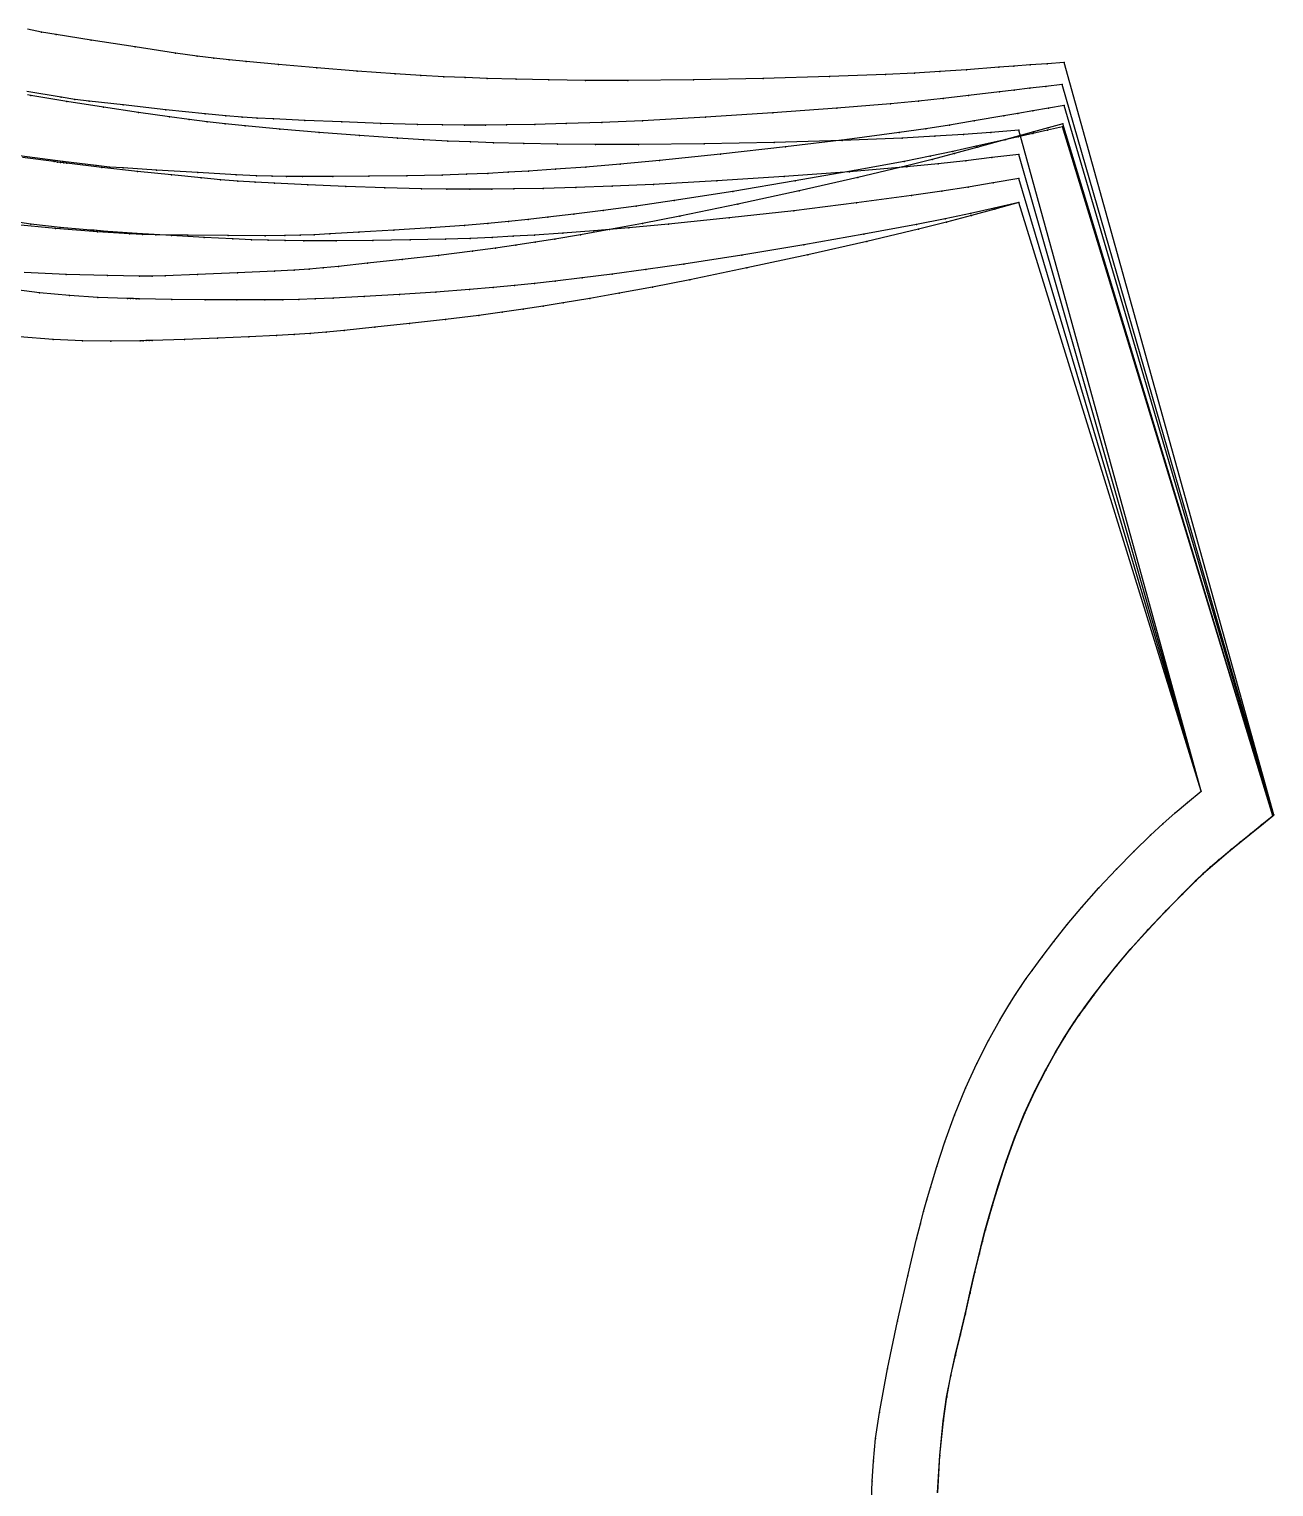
# Model space of a CAD drawing. Extents: x 50 to 2594, y 47 to 2136.
# Drawn here: x 1900.7 to 2055.6, y 1823.9 to 2005.3 of the extents above; entities that cross this region are included whole.
import ezdxf

# ---------------------------------------------------------------- set-up
doc = ezdxf.new("R2010")
doc.units = 0

# ---------------------------------------------------------------- blocks, each defined once
blk = doc.blocks.new('837.ESPALDA_XS')
at = {"layer": '1'}
blk.add_lwpolyline([(2013.77, 1823.159), (2014.055, 1827.748), (2014.471, 1832.056), (2014.905, 1835.045), (2015.414, 1837.711), (2015.981, 1840.223), (2016.586, 1842.755), (2017.195, 1845.353), (2017.803, 1847.991), (2018.39, 1850.531), (2018.934, 1852.831), (2019.322, 1854.396), (2019.702, 1855.848), (2020.106, 1857.303), (2020.564, 1858.879), (2021.333, 1861.414), (2022.262, 1864.264), (2023.343, 1867.284), (2024.574, 1870.332), (2025.851, 1873.103), (2027.168, 1875.678), (2028.438, 1877.963), (2029.572, 1879.866), (2030.196, 1880.852), (2030.779, 1881.728), (2031.368, 1882.575), (2032.014, 1883.473), (2033.132, 1884.998), (2034.466, 1886.756), (2036.01, 1888.696), (2037.755, 1890.767), (2039.92, 1893.173), (2042.129, 1895.508), (2044.178, 1897.598), (2045.865, 1899.272), (2046.778, 1900.156), (2047.652, 1900.955), (2048.73, 1901.882), (2050.256, 1903.145), (2051.364, 1904.051), (2052.638, 1905.089), (2054.034, 1906.222), (2055.508, 1907.416), (2029.376, 1993.539), (2027.539, 1993.033), (2025.708, 1992.529), (2023.938, 1992.04), (2022.285, 1991.583), (2018.794, 1990.616), (2015.901, 1989.826), (2013.12, 1989.096), (2009.963, 1988.311), (2003.832, 1986.864), (1996.542, 1985.212), (1988.89, 1983.541), (1981.675, 1982.037), (1977.023, 1981.123), (1972.946, 1980.368), (1969.345, 1979.737), (1966.12, 1979.195), (1963.699, 1978.8), (1961.294, 1978.425), (1958.739, 1978.055), (1955.868, 1977.674), (1951.635, 1977.161), (1947.115, 1976.648), (1942.803, 1976.179), (1939.193, 1975.798), (1937.274, 1975.603), (1935.555, 1975.449), (1933.662, 1975.317), (1931.22, 1975.186), (1926.626, 1974.983), (1921.639, 1974.784), (1917.635, 1974.633), (1915.995, 1974.573), (1914.411, 1974.589), (1910.446, 1974.652), (1905.279, 1974.788), (1900.09, 1975.021)], dxfattribs=at)
at = {"layer": '14'}
blk.add_lwpolyline([(2005.548, 1822.217), (2005.625, 1824.583), (2005.782, 1827.089), (2006.068, 1829.888), (2006.532, 1833.13), (2007.535, 1838.596), (2008.782, 1844.515), (2010.063, 1850.145), (2011.165, 1854.74), (2011.631, 1856.606), (2012.036, 1858.153), (2012.437, 1859.592), (2012.89, 1861.138), (2013.694, 1863.772), (2014.697, 1866.843), (2015.882, 1870.154), (2017.233, 1873.511), (2018.646, 1876.586), (2020.102, 1879.431), (2021.505, 1881.954), (2022.762, 1884.063), (2023.465, 1885.179), (2024.124, 1886.175), (2024.797, 1887.142), (2025.539, 1888.171), (2026.791, 1889.86), (2028.262, 1891.782), (2029.917, 1893.86), (2031.72, 1896.019), (2033.853, 1898.431), (2036.044, 1900.777), (2038.208, 1902.986), (2040.263, 1904.984), (2041.819, 1906.425), (2043.335, 1907.764), (2044.894, 1909.082), (2046.583, 1910.464), (2023.891, 1983.732), (2020.894, 1982.906), (2017.985, 1982.114), (2014.902, 1981.303), (2011.383, 1980.419), (2004.951, 1978.893), (1997.613, 1977.234), (1990.046, 1975.594), (1982.927, 1974.123), (1978.277, 1973.214), (1974.158, 1972.452), (1970.485, 1971.808), (1967.17, 1971.252), (1964.659, 1970.845), (1962.175, 1970.462), (1959.564, 1970.086), (1956.673, 1969.701), (1952.506, 1969.19), (1948.052, 1968.679), (1943.715, 1968.21), (1939.898, 1967.823), (1937.67, 1967.614), (1935.676, 1967.45), (1933.688, 1967.312), (1931.477, 1967.183), (1928.045, 1967.012), (1924.135, 1966.844), (1920.026, 1966.692), (1915.994, 1966.573), (1915.623, 1966.564), (1915.255, 1966.555), (1914.891, 1966.547), (1914.53, 1966.539), (1910.857, 1966.492), (1907.345, 1966.536), (1903.667, 1966.706), (1899.495, 1967.038)], dxfattribs=at)
at = {"layer": '2'}
for p in [(2029.376, 1993.539), (2023.891, 1983.732), (1915.995, 1974.573), (1915.994, 1966.573), (2046.583, 1910.464), (2055.508, 1907.416)]:
    blk.add_point(p, dxfattribs=at)
at = {"layer": '3'}
for p in [(2025.708, 1992.529), (2027.539, 1993.033), (2018.794, 1990.616), (2022.285, 1991.583), (2023.938, 1992.04), (2013.12, 1989.096), (2015.901, 1989.826), (2003.832, 1986.864), (2009.963, 1988.311), (1996.542, 1985.212), (1988.89, 1983.541), (1981.675, 1982.037), (2014.902, 1981.303), (2017.985, 1982.114), (2020.894, 1982.906), (1969.345, 1979.737), (1972.946, 1980.368), (1977.023, 1981.123), (2011.383, 1980.419), (1955.868, 1977.674), (1958.739, 1978.055), (1961.294, 1978.425), (1963.699, 1978.8), (1966.12, 1979.195), (2004.951, 1978.893), (1942.803, 1976.179), (1947.115, 1976.648), (1951.635, 1977.161), (1997.613, 1977.234), (1905.279, 1974.788), (1910.446, 1974.652), (1914.411, 1974.589), (1917.635, 1974.633), (1921.639, 1974.784), (1926.626, 1974.983), (1931.22, 1975.186), (1933.662, 1975.317), (1935.555, 1975.449), (1937.274, 1975.603), (1939.193, 1975.798), (1982.927, 1974.123), (1990.046, 1975.594), (1974.158, 1972.452), (1978.277, 1973.214), (1962.175, 1970.462), (1964.659, 1970.845), (1967.17, 1971.252), (1970.485, 1971.808), (1948.052, 1968.679), (1952.506, 1969.19), (1956.673, 1969.701), (1959.564, 1970.086), (1924.135, 1966.844), (1928.045, 1967.012), (1931.477, 1967.183), (1933.688, 1967.312), (1935.676, 1967.45), (1937.67, 1967.614), (1939.898, 1967.823), (1943.715, 1968.21), (1903.667, 1966.706), (1907.345, 1966.536), (1910.857, 1966.492), (1914.53, 1966.539), (1914.891, 1966.547), (1915.255, 1966.555), (1915.623, 1966.564), (1920.026, 1966.692), (2044.894, 1909.082), (2043.335, 1907.764), (2041.819, 1906.425), (2052.638, 1905.089), (2054.034, 1906.222), (2040.263, 1904.984), (2051.364, 1904.051), (2038.208, 1902.986), (2048.73, 1901.882), (2050.256, 1903.145), (2036.044, 1900.777), (2046.778, 1900.156), (2047.652, 1900.955), (2033.853, 1898.431), (2045.865, 1899.272), (2031.72, 1896.019), (2044.178, 1897.598), (2042.129, 1895.508), (2029.917, 1893.86), (2039.92, 1893.173), (2028.262, 1891.782), (2037.755, 1890.767), (2026.791, 1889.86), (2024.797, 1887.142), (2025.539, 1888.171), (2036.01, 1888.696), (2023.465, 1885.179), (2024.124, 1886.175), (2034.466, 1886.756), (2022.762, 1884.063), (2032.014, 1883.473), (2033.132, 1884.998), (2021.505, 1881.954), (2030.779, 1881.728), (2031.368, 1882.575), (2029.572, 1879.866), (2030.196, 1880.852), (2020.102, 1879.431), (2028.438, 1877.963), (2018.646, 1876.586), (2027.168, 1875.678), (2017.233, 1873.511), (2025.851, 1873.103), (2015.882, 1870.154), (2024.574, 1870.332), (2023.343, 1867.284), (2014.697, 1866.843), (2013.694, 1863.772), (2022.262, 1864.264), (2012.89, 1861.138), (2021.333, 1861.414), (2012.036, 1858.153), (2012.437, 1859.592), (2020.564, 1858.879), (2011.631, 1856.606), (2020.106, 1857.303), (2011.165, 1854.74), (2019.322, 1854.396), (2019.702, 1855.848), (2018.934, 1852.831), (2010.063, 1850.145), (2018.39, 1850.531), (2017.803, 1847.991), (2017.195, 1845.353), (2008.782, 1844.515), (2016.586, 1842.755), (2015.981, 1840.223), (2007.535, 1838.596), (2015.414, 1837.711), (2014.905, 1835.045), (2006.532, 1833.13), (2014.471, 1832.056), (2006.068, 1829.888), (2005.782, 1827.089), (2014.055, 1827.748), (2005.625, 1824.583)]:
    blk.add_point(p, dxfattribs=at)
blk = doc.blocks.new('837.ESPALDA_S')
at = {"layer": '1'}
blk.add_lwpolyline([(2013.77, 1823.159), (2014.055, 1827.748), (2014.471, 1832.056), (2014.905, 1835.045), (2015.414, 1837.711), (2015.981, 1840.223), (2016.586, 1842.755), (2017.195, 1845.353), (2017.803, 1847.991), (2018.39, 1850.531), (2018.934, 1852.831), (2019.322, 1854.396), (2019.702, 1855.848), (2020.106, 1857.303), (2020.564, 1858.879), (2021.333, 1861.414), (2022.262, 1864.264), (2023.343, 1867.284), (2024.574, 1870.332), (2025.851, 1873.103), (2027.168, 1875.678), (2028.438, 1877.963), (2029.572, 1879.866), (2030.196, 1880.852), (2030.779, 1881.728), (2031.368, 1882.575), (2032.014, 1883.473), (2033.132, 1884.998), (2034.466, 1886.756), (2036.01, 1888.696), (2037.755, 1890.767), (2039.92, 1893.173), (2042.129, 1895.508), (2044.178, 1897.598), (2045.865, 1899.272), (2046.778, 1900.156), (2047.652, 1900.955), (2048.73, 1901.882), (2050.256, 1903.145), (2051.364, 1904.051), (2052.638, 1905.089), (2054.034, 1906.222), (2055.508, 1907.416), (2029.342, 1993.147), (2027.476, 1992.731), (2025.616, 1992.316), (2023.819, 1991.914), (2022.14, 1991.538), (2018.594, 1990.741), (2015.656, 1990.093), (2012.833, 1989.5), (2009.632, 1988.869), (2003.417, 1987.722), (1996.03, 1986.428), (1988.281, 1985.132), (1980.977, 1983.982), (1976.27, 1983.297), (1972.147, 1982.742), (1968.508, 1982.288), (1965.25, 1981.905), (1962.804, 1981.628), (1960.376, 1981.371), (1957.798, 1981.127), (1954.902, 1980.887), (1950.635, 1980.583), (1946.081, 1980.293), (1941.737, 1980.037), (1938.101, 1979.833), (1936.168, 1979.732), (1934.438, 1979.664), (1932.535, 1979.625), (1930.082, 1979.614), (1925.469, 1979.638), (1920.461, 1979.686), (1916.443, 1979.733), (1914.796, 1979.754), (1913.198, 1979.85), (1909.199, 1980.114), (1903.991, 1980.512), (1898.766, 1981.009)], dxfattribs=at)
at = {"layer": '14'}
blk.add_lwpolyline([(2005.548, 1822.217), (2005.625, 1824.583), (2005.782, 1827.089), (2006.068, 1829.888), (2006.532, 1833.13), (2007.535, 1838.596), (2008.782, 1844.515), (2010.063, 1850.145), (2011.165, 1854.74), (2011.631, 1856.606), (2012.036, 1858.153), (2012.437, 1859.592), (2012.89, 1861.138), (2013.694, 1863.772), (2014.697, 1866.843), (2015.882, 1870.154), (2017.233, 1873.511), (2018.646, 1876.586), (2020.102, 1879.431), (2021.505, 1881.954), (2022.762, 1884.063), (2023.465, 1885.179), (2024.124, 1886.175), (2024.797, 1887.142), (2025.539, 1888.171), (2026.791, 1889.86), (2028.262, 1891.782), (2029.917, 1893.86), (2031.72, 1896.019), (2033.853, 1898.431), (2036.044, 1900.777), (2038.208, 1902.986), (2040.263, 1904.984), (2041.819, 1906.425), (2043.335, 1907.764), (2044.894, 1909.082), (2046.583, 1910.464), (2023.891, 1983.732), (2020.832, 1983.048), (2017.865, 1982.394), (2014.721, 1981.728), (2011.134, 1981.011), (2004.582, 1979.791), (1997.112, 1978.482), (1989.412, 1977.203), (1982.172, 1976.072), (1977.445, 1975.386), (1973.26, 1974.821), (1969.529, 1974.353), (1966.164, 1973.957), (1963.616, 1973.671), (1961.096, 1973.407), (1958.449, 1973.156), (1955.518, 1972.911), (1951.298, 1972.601), (1946.788, 1972.307), (1942.398, 1972.048), (1938.535, 1971.845), (1936.281, 1971.745), (1934.266, 1971.677), (1932.257, 1971.636), (1930.025, 1971.616), (1926.56, 1971.613), (1922.615, 1971.635), (1918.47, 1971.685), (1914.405, 1971.763), (1914.03, 1971.772), (1913.659, 1971.782), (1913.292, 1971.791), (1912.929, 1971.801), (1909.228, 1971.934), (1905.694, 1972.151), (1901.999, 1972.504), (1897.814, 1973.043)], dxfattribs=at)
at = {"layer": '2'}
for p in [(2029.342, 1993.147), (2023.891, 1983.732), (1914.796, 1979.754), (1914.405, 1971.763), (2046.583, 1910.464), (2055.508, 1907.416)]:
    blk.add_point(p, dxfattribs=at)
at = {"layer": '3'}
for p in [(2025.616, 1992.316), (2027.476, 1992.731), (2018.594, 1990.741), (2022.14, 1991.538), (2023.819, 1991.914), (2009.632, 1988.869), (2012.833, 1989.5), (2015.656, 1990.093), (2003.417, 1987.722), (1988.281, 1985.132), (1996.03, 1986.428), (1976.27, 1983.297), (1980.977, 1983.982), (1960.376, 1981.371), (1962.804, 1981.628), (1965.25, 1981.905), (1968.508, 1982.288), (1972.147, 1982.742), (2014.721, 1981.728), (2017.865, 1982.394), (2020.832, 1983.048), (1903.991, 1980.512), (1909.199, 1980.114), (1913.198, 1979.85), (1916.443, 1979.733), (1920.461, 1979.686), (1925.469, 1979.638), (1930.082, 1979.614), (1932.535, 1979.625), (1934.438, 1979.664), (1936.168, 1979.732), (1938.101, 1979.833), (1941.737, 1980.037), (1946.081, 1980.293), (1950.635, 1980.583), (1954.902, 1980.887), (1957.798, 1981.127), (2004.582, 1979.791), (2011.134, 1981.011), (1997.112, 1978.482), (1982.172, 1976.072), (1989.412, 1977.203), (1969.529, 1974.353), (1973.26, 1974.821), (1977.445, 1975.386), (1901.999, 1972.504), (1946.788, 1972.307), (1951.298, 1972.601), (1955.518, 1972.911), (1958.449, 1973.156), (1961.096, 1973.407), (1963.616, 1973.671), (1966.164, 1973.957), (1905.694, 1972.151), (1909.228, 1971.934), (1912.929, 1971.801), (1913.292, 1971.791), (1913.659, 1971.782), (1914.03, 1971.772), (1918.47, 1971.685), (1922.615, 1971.635), (1926.56, 1971.613), (1930.025, 1971.616), (1932.257, 1971.636), (1934.266, 1971.677), (1936.281, 1971.745), (1938.535, 1971.845), (1942.398, 1972.048), (2044.894, 1909.082), (2043.335, 1907.764), (2041.819, 1906.425), (2052.638, 1905.089), (2054.034, 1906.222), (2040.263, 1904.984), (2051.364, 1904.051), (2038.208, 1902.986), (2048.73, 1901.882), (2050.256, 1903.145), (2036.044, 1900.777), (2046.778, 1900.156), (2047.652, 1900.955), (2033.853, 1898.431), (2045.865, 1899.272), (2031.72, 1896.019), (2044.178, 1897.598), (2042.129, 1895.508), (2029.917, 1893.86), (2039.92, 1893.173), (2028.262, 1891.782), (2037.755, 1890.767), (2026.791, 1889.86), (2024.797, 1887.142), (2025.539, 1888.171), (2036.01, 1888.696), (2023.465, 1885.179), (2024.124, 1886.175), (2034.466, 1886.756), (2022.762, 1884.063), (2032.014, 1883.473), (2033.132, 1884.998), (2021.505, 1881.954), (2030.779, 1881.728), (2031.368, 1882.575), (2029.572, 1879.866), (2030.196, 1880.852), (2020.102, 1879.431), (2028.438, 1877.963), (2018.646, 1876.586), (2027.168, 1875.678), (2017.233, 1873.511), (2025.851, 1873.103), (2015.882, 1870.154), (2024.574, 1870.332), (2023.343, 1867.284), (2014.697, 1866.843), (2013.694, 1863.772), (2022.262, 1864.264), (2012.89, 1861.138), (2021.333, 1861.414), (2012.036, 1858.153), (2012.437, 1859.592), (2020.564, 1858.879), (2011.631, 1856.606), (2020.106, 1857.303), (2011.165, 1854.74), (2019.322, 1854.396), (2019.702, 1855.848), (2018.934, 1852.831), (2010.063, 1850.145), (2018.39, 1850.531), (2017.803, 1847.991), (2017.195, 1845.353), (2008.782, 1844.515), (2016.586, 1842.755), (2015.981, 1840.223), (2007.535, 1838.596), (2015.414, 1837.711), (2014.905, 1835.045), (2006.532, 1833.13), (2014.471, 1832.056), (2006.068, 1829.888), (2005.782, 1827.089), (2014.055, 1827.748), (2005.625, 1824.583)]:
    blk.add_point(p, dxfattribs=at)
blk = doc.blocks.new('837.ESPALDA_M')
at = {"layer": '1'}
blk.add_lwpolyline([(2013.776, 1823.17), (2014.062, 1827.76), (2014.48, 1832.07), (2014.915, 1835.061), (2015.425, 1837.727), (2015.992, 1840.24), (2016.599, 1842.773), (2017.208, 1845.372), (2017.817, 1848.011), (2018.404, 1850.551), (2018.949, 1852.852), (2019.338, 1854.418), (2019.719, 1855.871), (2020.123, 1857.327), (2020.582, 1858.903), (2021.352, 1861.439), (2022.281, 1864.289), (2023.364, 1867.311), (2024.596, 1870.359), (2025.874, 1873.131), (2027.192, 1875.707), (2028.463, 1877.993), (2029.599, 1879.896), (2030.223, 1880.883), (2030.806, 1881.759), (2031.396, 1882.605), (2032.043, 1883.505), (2033.161, 1885.029), (2034.496, 1886.788), (2036.041, 1888.729), (2037.788, 1890.8), (2039.954, 1893.207), (2042.165, 1895.541), (2044.215, 1897.632), (2045.902, 1899.307), (2046.816, 1900.19), (2047.691, 1900.99), (2048.77, 1901.917), (2050.296, 1903.18), (2051.405, 1904.087), (2052.68, 1905.124), (2054.077, 1906.258), (2055.552, 1907.452), (2029.535, 1995.8), (2027.589, 1995.471), (2025.649, 1995.143), (2023.774, 1994.826), (2022.022, 1994.528), (2018.324, 1993.898), (2015.259, 1993.387), (2012.316, 1992.928), (2008.981, 1992.45), (2002.512, 1991.602), (1994.826, 1990.665), (1986.765, 1989.746), (1979.172, 1988.953), (1974.282, 1988.5), (1970.001, 1988.15), (1966.224, 1987.878), (1962.844, 1987.658), (1960.308, 1987.504), (1957.79, 1987.37), (1955.119, 1987.257), (1952.12, 1987.166), (1947.704, 1987.082), (1942.993, 1987.028), (1938.5, 1986.998), (1934.739, 1986.984), (1932.741, 1986.984), (1930.954, 1987.006), (1928.989, 1987.069), (1926.459, 1987.19), (1921.704, 1987.462), (1916.543, 1987.781), (1912.402, 1988.046), (1910.705, 1988.156), (1909.048, 1988.344), (1904.904, 1988.84), (1899.509, 1989.542)], dxfattribs=at)
at = {"layer": '14'}
blk.add_lwpolyline([(2005.548, 1822.217), (2005.625, 1824.583), (2005.782, 1827.089), (2006.068, 1829.888), (2006.532, 1833.13), (2007.535, 1838.596), (2008.782, 1844.515), (2010.063, 1850.145), (2011.165, 1854.74), (2011.631, 1856.606), (2012.036, 1858.153), (2012.437, 1859.592), (2012.89, 1861.138), (2013.694, 1863.772), (2014.697, 1866.843), (2015.882, 1870.154), (2017.233, 1873.511), (2018.646, 1876.586), (2020.102, 1879.431), (2021.505, 1881.954), (2022.762, 1884.063), (2023.465, 1885.179), (2024.124, 1886.175), (2024.797, 1887.142), (2025.539, 1888.171), (2026.791, 1889.86), (2028.262, 1891.782), (2029.917, 1893.86), (2031.72, 1896.019), (2033.853, 1898.431), (2036.044, 1900.777), (2038.208, 1902.986), (2040.263, 1904.984), (2041.819, 1906.425), (2043.335, 1907.764), (2044.894, 1909.082), (2046.583, 1910.464), (2023.891, 1986.732), (2020.688, 1986.188), (2017.581, 1985.669), (2014.29, 1985.148), (2010.538, 1984.598), (2003.69, 1983.685), (1995.887, 1982.729), (1987.847, 1981.817), (1980.29, 1981.033), (1975.36, 1980.576), (1970.997, 1980.215), (1967.11, 1979.93), (1963.605, 1979.7), (1960.952, 1979.54), (1958.329, 1979.401), (1955.574, 1979.283), (1952.528, 1979.186), (1948.142, 1979.091), (1943.457, 1979.028), (1938.898, 1978.994), (1934.888, 1978.991), (1932.55, 1979.008), (1930.459, 1979.046), (1928.377, 1979.111), (1926.065, 1979.209), (1922.478, 1979.391), (1918.396, 1979.625), (1914.107, 1979.898), (1909.903, 1980.197), (1909.515, 1980.226), (1909.132, 1980.256), (1908.752, 1980.285), (1908.377, 1980.315), (1904.552, 1980.651), (1900.905, 1981.064), (1897.099, 1981.627)], dxfattribs=at)
at = {"layer": '2'}
for p in [(2029.535, 1995.8), (1910.705, 1988.156), (2023.891, 1986.732), (1909.903, 1980.197), (2046.583, 1910.464), (2055.552, 1907.452)]:
    blk.add_point(p, dxfattribs=at)
at = {"layer": '3'}
for p in [(2022.022, 1994.528), (2023.774, 1994.826), (2025.649, 1995.143), (2027.589, 1995.471), (2008.981, 1992.45), (2012.316, 1992.928), (2015.259, 1993.387), (2018.324, 1993.898), (1994.826, 1990.665), (2002.512, 1991.602), (1904.904, 1988.84), (1979.172, 1988.953), (1986.765, 1989.746), (1909.048, 1988.344), (1912.402, 1988.046), (1916.543, 1987.781), (1921.704, 1987.462), (1926.459, 1987.19), (1928.989, 1987.069), (1930.954, 1987.006), (1932.741, 1986.984), (1934.739, 1986.984), (1938.5, 1986.998), (1942.993, 1987.028), (1947.704, 1987.082), (1952.12, 1987.166), (1955.119, 1987.257), (1957.79, 1987.37), (1960.308, 1987.504), (1962.844, 1987.658), (1966.224, 1987.878), (1970.001, 1988.15), (1974.282, 1988.5), (2014.29, 1985.148), (2017.581, 1985.669), (2020.688, 1986.188), (2003.69, 1983.685), (2010.538, 1984.598), (1987.847, 1981.817), (1995.887, 1982.729), (1900.905, 1981.064), (1904.552, 1980.651), (1908.377, 1980.315), (1908.752, 1980.285), (1909.132, 1980.256), (1909.515, 1980.226), (1914.107, 1979.898), (1918.396, 1979.625), (1960.952, 1979.54), (1963.605, 1979.7), (1967.11, 1979.93), (1970.997, 1980.215), (1975.36, 1980.576), (1980.29, 1981.033), (1922.478, 1979.391), (1926.065, 1979.209), (1928.377, 1979.111), (1930.459, 1979.046), (1932.55, 1979.008), (1934.888, 1978.991), (1938.898, 1978.994), (1943.457, 1979.028), (1948.142, 1979.091), (1952.528, 1979.186), (1955.574, 1979.283), (1958.329, 1979.401), (2044.894, 1909.082), (2043.335, 1907.764), (2041.819, 1906.425), (2052.68, 1905.124), (2054.077, 1906.258), (2040.263, 1904.984), (2051.405, 1904.087), (2038.208, 1902.986), (2048.77, 1901.917), (2050.296, 1903.18), (2036.044, 1900.777), (2046.816, 1900.19), (2047.691, 1900.99), (2033.853, 1898.431), (2045.902, 1899.307), (2031.72, 1896.019), (2044.215, 1897.632), (2042.165, 1895.541), (2029.917, 1893.86), (2039.954, 1893.207), (2028.262, 1891.782), (2037.788, 1890.8), (2026.791, 1889.86), (2024.797, 1887.142), (2025.539, 1888.171), (2036.041, 1888.729), (2023.465, 1885.179), (2024.124, 1886.175), (2034.496, 1886.788), (2022.762, 1884.063), (2032.043, 1883.505), (2033.161, 1885.029), (2021.505, 1881.954), (2030.806, 1881.759), (2031.396, 1882.605), (2029.599, 1879.896), (2030.223, 1880.883), (2020.102, 1879.431), (2028.463, 1877.993), (2018.646, 1876.586), (2027.192, 1875.707), (2017.233, 1873.511), (2025.874, 1873.131), (2015.882, 1870.154), (2024.596, 1870.359), (2023.364, 1867.311), (2014.697, 1866.843), (2013.694, 1863.772), (2022.281, 1864.289), (2012.89, 1861.138), (2021.352, 1861.439), (2012.036, 1858.153), (2012.437, 1859.592), (2020.582, 1858.903), (2011.631, 1856.606), (2020.123, 1857.327), (2011.165, 1854.74), (2019.338, 1854.418), (2019.719, 1855.871), (2018.949, 1852.852), (2010.063, 1850.145), (2018.404, 1850.551), (2017.817, 1848.011), (2017.208, 1845.372), (2008.782, 1844.515), (2016.599, 1842.773), (2015.992, 1840.24), (2007.535, 1838.596), (2015.425, 1837.727), (2014.915, 1835.061), (2006.532, 1833.13), (2014.48, 1832.07), (2006.068, 1829.888), (2005.782, 1827.089), (2014.062, 1827.76), (2005.625, 1824.583)]:
    blk.add_point(p, dxfattribs=at)
blk = doc.blocks.new('837.ESPALDA_L')
at = {"layer": '1'}
blk.add_lwpolyline([(2013.782, 1823.18), (2014.069, 1827.772), (2014.488, 1832.083), (2014.924, 1835.075), (2015.435, 1837.742), (2016.003, 1840.257), (2016.61, 1842.79), (2017.221, 1845.39), (2017.831, 1848.03), (2018.418, 1850.571), (2018.964, 1852.873), (2019.353, 1854.439), (2019.735, 1855.892), (2020.14, 1857.349), (2020.599, 1858.925), (2021.37, 1861.462), (2022.3, 1864.314), (2023.384, 1867.336), (2024.617, 1870.386), (2025.896, 1873.159), (2027.216, 1875.735), (2028.488, 1878.021), (2029.624, 1879.925), (2030.249, 1880.912), (2030.832, 1881.788), (2031.423, 1882.635), (2032.07, 1883.535), (2033.189, 1885.06), (2034.525, 1886.819), (2036.071, 1888.76), (2037.819, 1890.832), (2039.987, 1893.239), (2042.199, 1895.574), (2044.251, 1897.665), (2045.939, 1899.34), (2046.854, 1900.223), (2047.729, 1901.024), (2048.808, 1901.95), (2050.335, 1903.214), (2051.445, 1904.12), (2052.72, 1905.158), (2054.118, 1906.292), (2055.594, 1907.486), (2029.291, 1998.438), (2027.268, 1998.198), (2025.252, 1997.958), (2023.302, 1997.725), (2021.482, 1997.507), (2017.637, 1997.044), (2014.452, 1996.673), (2011.395, 1996.348), (2007.932, 1996.024), (2001.219, 1995.477), (1993.248, 1994.899), (1984.892, 1994.36), (1977.024, 1993.927), (1971.96, 1993.707), (1967.529, 1993.562), (1963.62, 1993.472), (1960.125, 1993.417), (1957.502, 1993.387), (1954.9, 1993.376), (1952.14, 1993.395), (1949.044, 1993.452), (1944.487, 1993.589), (1939.627, 1993.772), (1934.994, 1993.968), (1931.116, 1994.144), (1929.057, 1994.245), (1927.215, 1994.358), (1925.192, 1994.522), (1922.591, 1994.775), (1917.702, 1995.296), (1912.398, 1995.886), (1908.142, 1996.368), (1906.398, 1996.568), (1904.687, 1996.847), (1900.41, 1997.573)], dxfattribs=at)
at = {"layer": '14'}
blk.add_lwpolyline([(2005.548, 1822.217), (2005.625, 1824.583), (2005.782, 1827.089), (2006.068, 1829.888), (2006.532, 1833.13), (2007.535, 1838.596), (2008.782, 1844.515), (2010.063, 1850.145), (2011.165, 1854.74), (2011.631, 1856.606), (2012.036, 1858.153), (2012.437, 1859.592), (2012.89, 1861.138), (2013.694, 1863.772), (2014.697, 1866.843), (2015.882, 1870.154), (2017.233, 1873.511), (2018.646, 1876.586), (2020.102, 1879.431), (2021.505, 1881.954), (2022.762, 1884.063), (2023.465, 1885.179), (2024.124, 1886.175), (2024.797, 1887.142), (2025.539, 1888.171), (2026.791, 1889.86), (2028.262, 1891.782), (2029.917, 1893.86), (2031.72, 1896.019), (2033.853, 1898.431), (2036.044, 1900.777), (2038.208, 1902.986), (2040.263, 1904.984), (2041.819, 1906.425), (2043.335, 1907.764), (2044.894, 1909.082), (2046.583, 1910.464), (2023.891, 1989.732), (2020.544, 1989.327), (2017.296, 1988.944), (2013.859, 1988.568), (2009.943, 1988.184), (2002.798, 1987.579), (1994.661, 1986.976), (1986.281, 1986.431), (1978.409, 1985.994), (1973.275, 1985.765), (1968.735, 1985.609), (1964.691, 1985.507), (1961.046, 1985.442), (1958.287, 1985.408), (1955.561, 1985.395), (1952.7, 1985.41), (1949.537, 1985.461), (1944.985, 1985.581), (1940.126, 1985.748), (1935.398, 1985.941), (1931.241, 1986.137), (1928.818, 1986.271), (1926.653, 1986.414), (1924.498, 1986.585), (1922.106, 1986.802), (1918.397, 1987.169), (1914.176, 1987.615), (1909.744, 1988.111), (1905.4, 1988.63), (1905, 1988.68), (1904.604, 1988.73), (1904.212, 1988.779), (1903.824, 1988.829), (1899.876, 1989.367)], dxfattribs=at)
at = {"layer": '2'}
for p in [(2029.291, 1998.438), (1906.398, 1996.568), (1905.4, 1988.63), (2023.891, 1989.732), (2046.583, 1910.464), (2055.594, 1907.486)]:
    blk.add_point(p, dxfattribs=at)
at = {"layer": '3'}
for p in [(2023.302, 1997.725), (2025.252, 1997.958), (2027.268, 1998.198), (1904.687, 1996.847), (1908.142, 1996.368), (1912.398, 1995.886), (2007.932, 1996.024), (2011.395, 1996.348), (2014.452, 1996.673), (2017.637, 1997.044), (2021.482, 1997.507), (1917.702, 1995.296), (1922.591, 1994.775), (1925.192, 1994.522), (1927.215, 1994.358), (1929.057, 1994.245), (1931.116, 1994.144), (1984.892, 1994.36), (1993.248, 1994.899), (2001.219, 1995.477), (1934.994, 1993.968), (1939.627, 1993.772), (1944.487, 1993.589), (1949.044, 1993.452), (1952.14, 1993.395), (1954.9, 1993.376), (1957.502, 1993.387), (1960.125, 1993.417), (1963.62, 1993.472), (1967.529, 1993.562), (1971.96, 1993.707), (1977.024, 1993.927), (1903.824, 1988.829), (1904.212, 1988.779), (1904.604, 1988.73), (1905, 1988.68), (2013.859, 1988.568), (2017.296, 1988.944), (2020.544, 1989.327), (1909.744, 1988.111), (1914.176, 1987.615), (1918.397, 1987.169), (1922.106, 1986.802), (1994.661, 1986.976), (2002.798, 1987.579), (2009.943, 1988.184), (1924.498, 1986.585), (1926.653, 1986.414), (1928.818, 1986.271), (1931.241, 1986.137), (1935.398, 1985.941), (1940.126, 1985.748), (1944.985, 1985.581), (1949.537, 1985.461), (1952.7, 1985.41), (1955.561, 1985.395), (1958.287, 1985.408), (1961.046, 1985.442), (1964.691, 1985.507), (1968.735, 1985.609), (1973.275, 1985.765), (1978.409, 1985.994), (1986.281, 1986.431), (2044.894, 1909.082), (2043.335, 1907.764), (2041.819, 1906.425), (2052.72, 1905.158), (2054.118, 1906.292), (2040.263, 1904.984), (2051.445, 1904.12), (2038.208, 1902.986), (2048.808, 1901.95), (2050.335, 1903.214), (2036.044, 1900.777), (2046.854, 1900.223), (2047.729, 1901.024), (2033.853, 1898.431), (2045.939, 1899.34), (2031.72, 1896.019), (2044.251, 1897.665), (2042.199, 1895.574), (2029.917, 1893.86), (2039.987, 1893.239), (2028.262, 1891.782), (2037.819, 1890.832), (2026.791, 1889.86), (2036.071, 1888.76), (2024.797, 1887.142), (2025.539, 1888.171), (2023.465, 1885.179), (2024.124, 1886.175), (2034.525, 1886.819), (2022.762, 1884.063), (2032.07, 1883.535), (2033.189, 1885.06), (2021.505, 1881.954), (2030.832, 1881.788), (2031.423, 1882.635), (2029.624, 1879.925), (2030.249, 1880.912), (2020.102, 1879.431), (2028.488, 1878.021), (2018.646, 1876.586), (2027.216, 1875.735), (2017.233, 1873.511), (2025.896, 1873.159), (2015.882, 1870.154), (2024.617, 1870.386), (2023.384, 1867.336), (2014.697, 1866.843), (2013.694, 1863.772), (2022.3, 1864.314), (2012.89, 1861.138), (2021.37, 1861.462), (2012.036, 1858.153), (2012.437, 1859.592), (2020.599, 1858.925), (2011.631, 1856.606), (2020.14, 1857.349), (2011.165, 1854.74), (2019.353, 1854.439), (2019.735, 1855.892), (2018.964, 1852.873), (2010.063, 1850.145), (2018.418, 1850.571), (2017.831, 1848.03), (2017.221, 1845.39), (2008.782, 1844.515), (2016.61, 1842.79), (2016.003, 1840.257), (2007.535, 1838.596), (2015.435, 1837.742), (2014.924, 1835.075), (2006.532, 1833.13), (2014.488, 1832.083), (2006.068, 1829.888), (2005.782, 1827.089), (2014.069, 1827.772), (2005.625, 1824.583)]:
    blk.add_point(p, dxfattribs=at)
blk = doc.blocks.new('837.ESPALDA_XL')
at = {"layer": '1'}
blk.add_lwpolyline([(2013.788, 1823.19), (2014.076, 1827.784), (2014.496, 1832.096), (2014.933, 1835.089), (2015.445, 1837.757), (2016.014, 1840.273), (2016.622, 1842.807), (2017.233, 1845.407), (2017.843, 1848.049), (2018.432, 1850.591), (2018.979, 1852.893), (2019.368, 1854.46), (2019.75, 1855.914), (2020.156, 1857.37), (2020.615, 1858.947), (2021.387, 1861.485), (2022.318, 1864.338), (2023.404, 1867.361), (2024.638, 1870.411), (2025.918, 1873.185), (2027.238, 1875.762), (2028.511, 1878.049), (2029.649, 1879.953), (2030.274, 1880.941), (2030.858, 1881.817), (2031.449, 1882.664), (2032.096, 1883.564), (2033.217, 1885.089), (2034.553, 1886.848), (2036.1, 1888.79), (2037.849, 1890.862), (2040.018, 1893.27), (2042.232, 1895.605), (2044.285, 1897.697), (2045.974, 1899.372), (2046.889, 1900.256), (2047.765, 1901.056), (2048.845, 1901.983), (2050.373, 1903.246), (2051.483, 1904.153), (2052.76, 1905.191), (2054.158, 1906.325), (2055.635, 1907.519), (2029.515, 2001.177), (2027.411, 2001.022), (2025.313, 2000.868), (2023.284, 2000.717), (2021.39, 2000.576), (2017.389, 2000.276), (2014.076, 2000.04), (2010.897, 1999.845), (2007.299, 1999.671), (2000.326, 1999.416), (1992.05, 1999.189), (1983.377, 1999.019), (1975.215, 1998.936), (1969.964, 1998.944), (1965.371, 1999), (1961.323, 1999.088), (1957.703, 1999.193), (1954.987, 1999.284), (1952.294, 1999.394), (1949.438, 1999.541), (1946.237, 1999.744), (1941.527, 2000.097), (1936.507, 2000.512), (1931.721, 2000.93), (1927.716, 2001.292), (1925.589, 2001.492), (1923.688, 2001.695), (1921.603, 2001.959), (1918.922, 2002.341), (1913.887, 2003.108), (1908.425, 2003.965), (1904.043, 2004.661), (1902.247, 2004.949), (1900.478, 2005.322)], dxfattribs=at)
at = {"layer": '14'}
blk.add_lwpolyline([(2005.548, 1822.217), (2005.625, 1824.583), (2005.782, 1827.089), (2006.068, 1829.888), (2006.532, 1833.13), (2007.535, 1838.596), (2008.782, 1844.515), (2010.063, 1850.145), (2011.165, 1854.74), (2011.631, 1856.606), (2012.036, 1858.153), (2012.437, 1859.592), (2012.89, 1861.138), (2013.694, 1863.772), (2014.697, 1866.843), (2015.882, 1870.154), (2017.233, 1873.511), (2018.646, 1876.586), (2020.102, 1879.431), (2021.505, 1881.954), (2022.762, 1884.063), (2023.465, 1885.179), (2024.124, 1886.175), (2024.797, 1887.142), (2025.539, 1888.171), (2026.791, 1889.86), (2028.262, 1891.782), (2029.917, 1893.86), (2031.72, 1896.019), (2033.853, 1898.431), (2036.044, 1900.777), (2038.208, 1902.986), (2040.263, 1904.984), (2041.819, 1906.425), (2043.335, 1907.764), (2044.894, 1909.082), (2046.583, 1910.464), (2023.891, 1992.732), (2020.399, 1992.466), (2017.012, 1992.219), (2013.429, 1991.987), (2009.347, 1991.77), (2001.906, 1991.472), (1993.436, 1991.223), (1984.716, 1991.044), (1976.527, 1990.955), (1971.19, 1990.955), (1966.472, 1991.002), (1962.271, 1991.083), (1958.487, 1991.185), (1955.623, 1991.277), (1952.794, 1991.39), (1949.826, 1991.537), (1946.546, 1991.736), (1941.829, 1992.071), (1936.795, 1992.469), (1931.899, 1992.887), (1927.595, 1993.283), (1925.087, 1993.534), (1922.847, 1993.782), (1920.619, 1994.059), (1918.147, 1994.395), (1914.315, 1994.947), (1909.956, 1995.605), (1905.381, 1996.325), (1900.898, 1997.064), (1900.485, 1997.134)], dxfattribs=at)
at = {"layer": '2'}
for p in [(1902.247, 2004.949), (2029.515, 2001.177), (1900.898, 1997.064), (2023.891, 1992.732), (2046.583, 1910.464), (2055.635, 1907.519)]:
    blk.add_point(p, dxfattribs=at)
at = {"layer": '3'}
for p in [(1904.043, 2004.661), (1908.425, 2003.965), (1913.887, 2003.108), (1918.922, 2002.341), (1921.603, 2001.959), (1923.688, 2001.695), (1925.589, 2001.492), (1927.716, 2001.292), (1931.721, 2000.93), (1936.507, 2000.512), (1941.527, 2000.097), (1946.237, 1999.744), (1949.438, 1999.541), (2007.299, 1999.671), (2010.897, 1999.845), (2014.076, 2000.04), (2017.389, 2000.276), (2021.39, 2000.576), (2023.284, 2000.717), (2025.313, 2000.868), (2027.411, 2001.022), (1952.294, 1999.394), (1954.987, 1999.284), (1957.703, 1999.193), (1961.323, 1999.088), (1965.371, 1999), (1969.964, 1998.944), (1975.215, 1998.936), (1983.377, 1999.019), (1992.05, 1999.189), (2000.326, 1999.416), (1905.381, 1996.325), (1909.956, 1995.605), (1914.315, 1994.947), (1918.147, 1994.395), (1920.619, 1994.059), (1922.847, 1993.782), (1925.087, 1993.534), (1927.595, 1993.283), (1931.899, 1992.887), (1936.795, 1992.469), (2017.012, 1992.219), (2020.399, 1992.466), (1941.829, 1992.071), (1946.546, 1991.736), (1949.826, 1991.537), (1952.794, 1991.39), (1955.623, 1991.277), (1958.487, 1991.185), (1962.271, 1991.083), (1966.472, 1991.002), (1971.19, 1990.955), (1976.527, 1990.955), (1984.716, 1991.044), (1993.436, 1991.223), (2001.906, 1991.472), (2009.347, 1991.77), (2013.429, 1991.987), (2044.894, 1909.082), (2043.335, 1907.764), (2041.819, 1906.425), (2052.76, 1905.191), (2054.158, 1906.325), (2040.263, 1904.984), (2051.483, 1904.153), (2038.208, 1902.986), (2048.845, 1901.983), (2050.373, 1903.246), (2036.044, 1900.777), (2046.889, 1900.256), (2047.765, 1901.056), (2033.853, 1898.431), (2045.974, 1899.372), (2031.72, 1896.019), (2044.285, 1897.697), (2042.232, 1895.605), (2029.917, 1893.86), (2040.018, 1893.27), (2028.262, 1891.782), (2037.849, 1890.862), (2026.791, 1889.86), (2036.1, 1888.79), (2024.797, 1887.142), (2025.539, 1888.171), (2023.465, 1885.179), (2024.124, 1886.175), (2034.553, 1886.848), (2022.762, 1884.063), (2032.096, 1883.564), (2033.217, 1885.089), (2021.505, 1881.954), (2030.858, 1881.817), (2031.449, 1882.664), (2029.649, 1879.953), (2030.274, 1880.941), (2020.102, 1879.431), (2028.511, 1878.049), (2018.646, 1876.586), (2027.238, 1875.762), (2017.233, 1873.511), (2025.918, 1873.185), (2015.882, 1870.154), (2024.638, 1870.411), (2023.404, 1867.361), (2014.697, 1866.843), (2013.694, 1863.772), (2022.318, 1864.338), (2012.89, 1861.138), (2021.387, 1861.485), (2012.036, 1858.153), (2012.437, 1859.592), (2020.615, 1858.947), (2011.631, 1856.606), (2020.156, 1857.37), (2011.165, 1854.74), (2019.368, 1854.46), (2019.75, 1855.914), (2018.979, 1852.893), (2010.063, 1850.145), (2018.432, 1850.591), (2017.843, 1848.049), (2017.233, 1845.407), (2008.782, 1844.515), (2016.622, 1842.807), (2016.014, 1840.273), (2007.535, 1838.596), (2015.445, 1837.757), (2014.933, 1835.089), (2006.532, 1833.13), (2014.496, 1832.096), (2006.068, 1829.888), (2005.782, 1827.089), (2014.076, 1827.784), (2005.625, 1824.583)]:
    blk.add_point(p, dxfattribs=at)

msp = doc.modelspace()

# ---------------------------------------------------------------- block references
at = {"layer": '1'}
for name in ['837.ESPALDA_XL', '837.ESPALDA_L', '837.ESPALDA_M', '837.ESPALDA_S', '837.ESPALDA_XS']:
    msp.add_blockref(name, (0, 0), dxfattribs=at)

doc.saveas('drawing.dxf')
